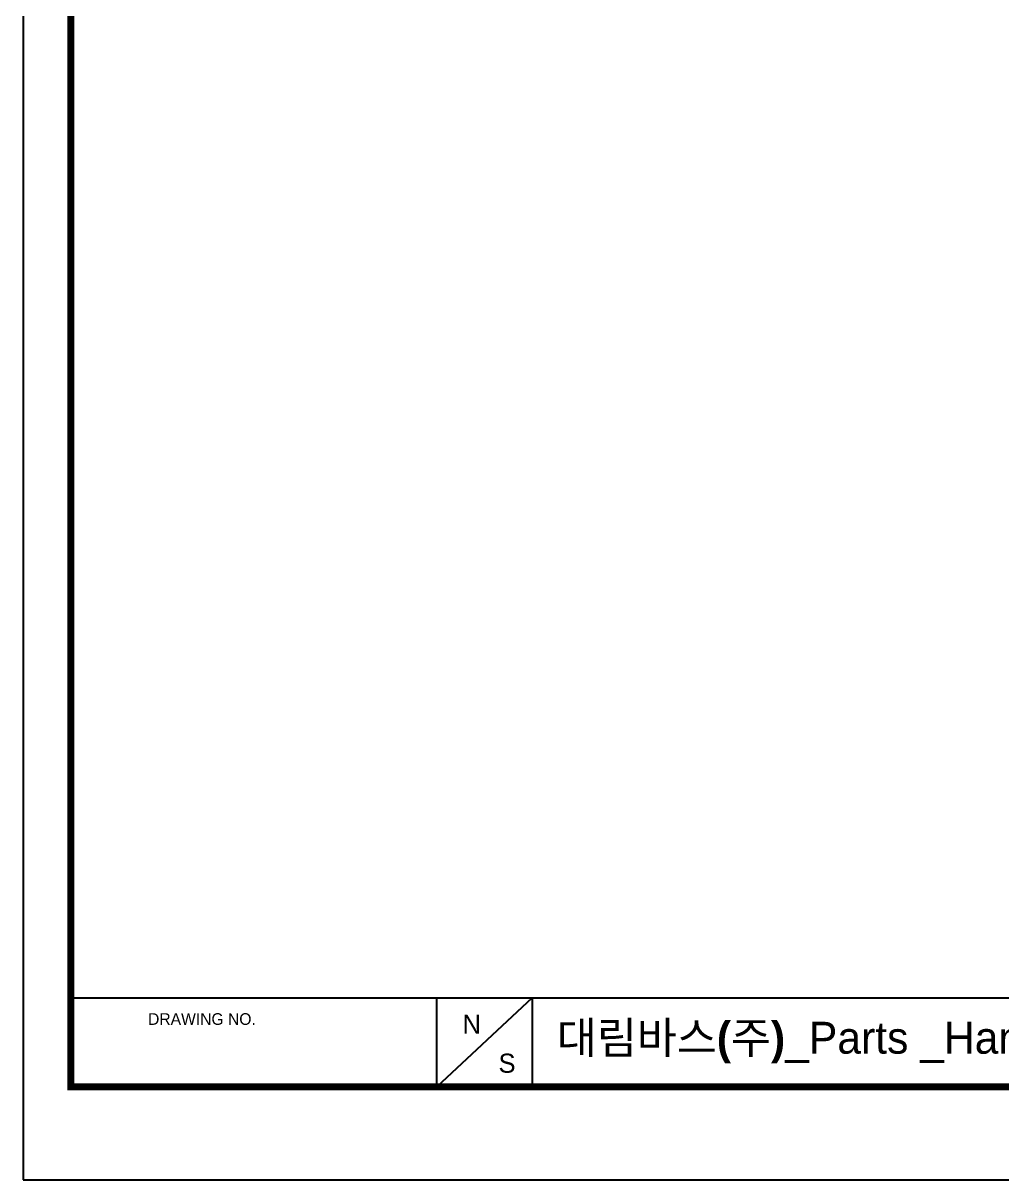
# Model space of a CAD drawing. Extents: x 0 to 3255, y 0 to 2385.
# Drawn here: x 0 to 1075, y 0 to 1270 of the extents above; entities that cross this region are included whole.
import ezdxf

# ---------------------------------------------------------------- set-up
doc = ezdxf.new("R2010")
doc.units = 0
doc.header["$LTSCALE"] = 10
doc.header["$MEASUREMENT"] = 0
doc.layers.get('0').update_dxf_attribs({"linetype": 'CONTINUOUS'})
doc.styles.add('Daelim Dimension', font='')
doc.styles.get('Daelim Dimension').set_extended_font_data('나눔고딕')

msp = doc.modelspace()

# ---------------------------------------------------------------- linework, layer by layer
at = {"color": 5}
msp.add_line((52.3, 199.8), (2673.3, 199.8), dxfattribs=at)
at = {"color": 5, "ltscale": 40}
for p, q in [((454.1, 199.8), (454.1, 101.8)), ((454.1, 199.8), (454.1, 101.8)), ((559.1, 199.8), (454.1, 101.8)), ((559.1, 199.8), (454.1, 101.8)), ((559.1, 199.8), (559.1, 101.8)), ((559.1, 199.8), (559.1, 101.8))]:
    msp.add_line(p, q, dxfattribs=at)
at = {"ltscale": 0.5}
msp.add_line((52.3, 102.1), (52.3, 102.1), dxfattribs=at)
msp.add_lwpolyline([(0, 0), (3255, 0), (3255, 2385), (0, 2385)], close=True, dxfattribs=at)
at = {"color": 5, "linetype": 'ByBlock', "lineweight": 200, "const_width": 7.5}
msp.add_lwpolyline([(52.3, 102.1), (3202.3, 102.1), (3202.3, 2329.6), (52.3, 2329.6)], close=True, dxfattribs=at)

# ---------------------------------------------------------------- texts
at = {"color": 5, "ltscale": 40, "style": 'Daelim Dimension'}
msp.add_text('DRAWING NO.', height=12.845, dxfattribs=at).set_placement((137.2, 170.2))
at = {"char_height": 21, "width": 29.337, "attachment_point": 1, "style": 'Daelim Dimension'}
for s, insert in [('N', (482.6, 181.4)), ('S', (522.1, 138.6))]:
    msp.add_mtext(s, dxfattribs=dict(at, insert=insert))
at = {"color": 2, "insert": (586.1, 173.6), "char_height": 35.012, "width": 2071.026, "attachment_point": 1, "style": 'Daelim Dimension'}
msp.add_mtext('{\\fPretendard Variable SemiBold|b0|i0|c129|p2;대림바스(주)}_Parts _Handle_유니버셜_다용도 손잡이_I타입_DL_P4260CR1', dxfattribs=at)

doc.saveas('drawing.dxf')
